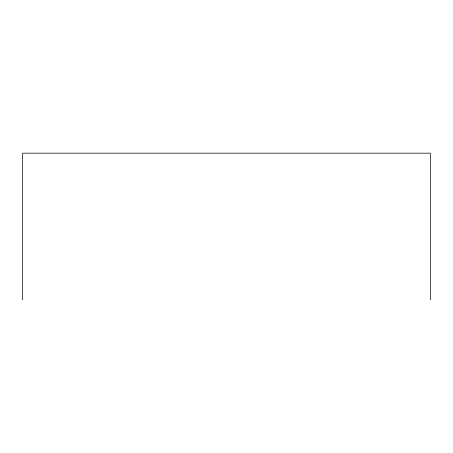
<?xml version="1.0" encoding="UTF-8"?>
<svg xmlns="http://www.w3.org/2000/svg" width="453" height="453" viewBox="0 0 453 453"><rect width="100%" height="100%" fill="white"/><g stroke="black" fill="none" stroke-linecap="round" stroke-linejoin="round"><path stroke-width="0.68" d="M430.35 299.824L430.35 153.176L22.65 153.176L22.65 299.824"/></g></svg>
